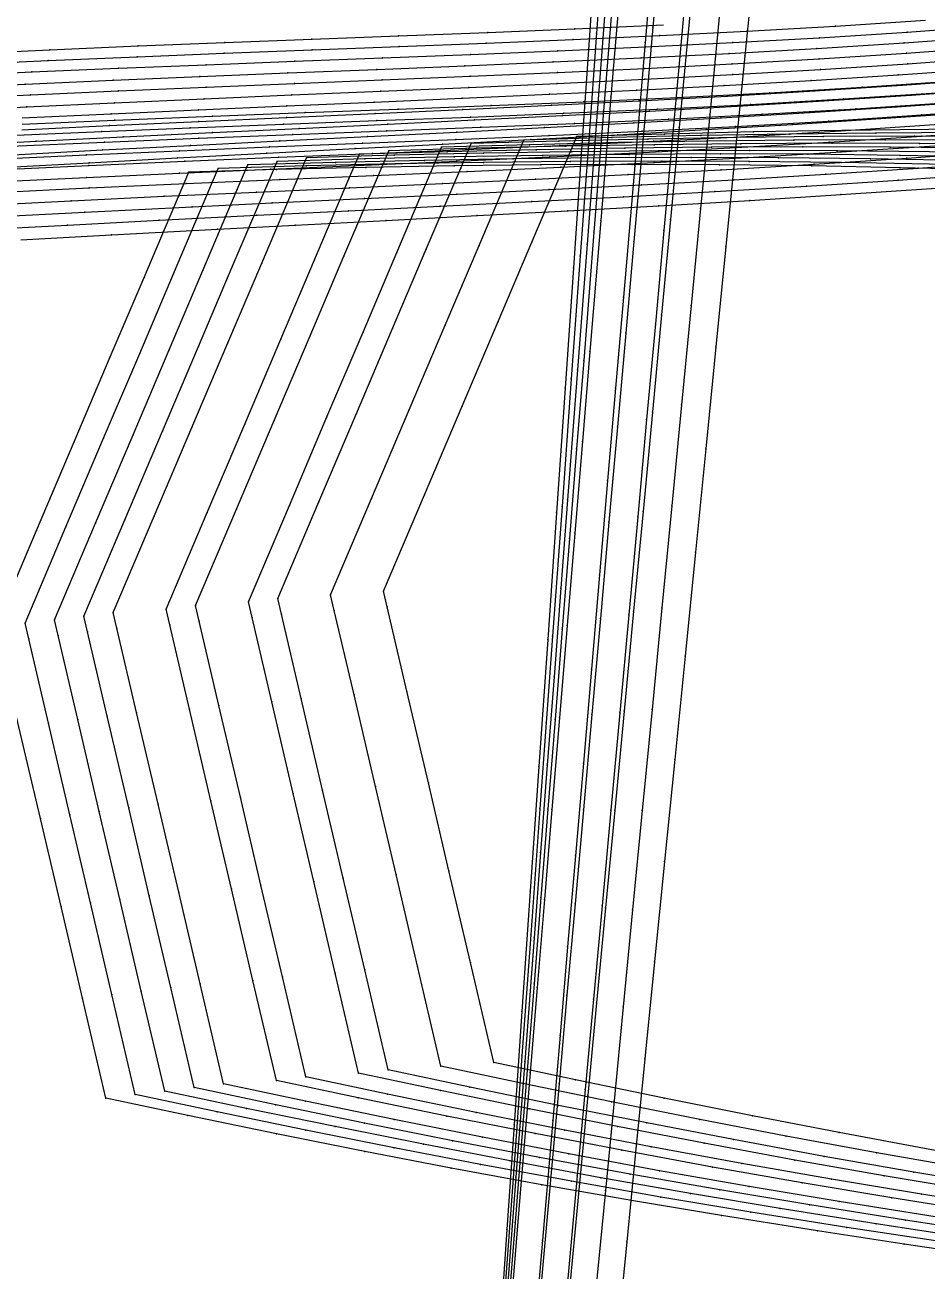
# Model space of a CAD drawing. Extents: x -2408 to 1029, y -526 to 2095.
# Drawn here: x -938.1 to -781.7, y -348 to -131.8 of the extents above; entities that cross this region are included whole.
import ezdxf

# ---------------------------------------------------------------- set-up
doc = ezdxf.new("R2010")
doc.units = 0

# ---------------------------------------------------------------- blocks, each defined once
blk = doc.blocks.new(' -30')
at = {"layer": '1'}
blk.add_lwpolyline([(-935.206577, 16.343182), (-920.105982, 17.176384), (-904.766612, 18.003775), (-889.287064, 18.818535), (-873.946031, 19.61452), (-858.840044, 20.398946), (-843.499775, 21.209493), (-828.4495, 22.031731), (-813.112931, 22.910487), (-798.123536, 23.822103), (-782.794354, 24.821861), (-767.357727, 25.911562), (-752.041175, 27.088975), (-736.617966, 28.385365), (-721.320863, 29.794235), (-706.371494, 31.303377), (-696.187057, 32.435005), (-691.10357, 32.999838), (-676.024616, 34.856611), (-661.314608, 36.891858), (-647.73373, 39.013629), (-634.618693, 41.313902)], dxfattribs=at)
at = {"layer": '14'}
blk.add_lwpolyline([(-931.946003, 3.804981), (-916.242685, 4.667644), (-897.852015, 5.652574), (-884.398697, 6.356113), (-868.621156, 7.173227), (-852.843795, 7.995684), (-837.0681, 8.838081), (-821.295402, 9.715025), (-805.527188, 10.641114), (-789.764789, 11.630952), (-774.009689, 12.699139), (-758.263261, 13.860278), (-742.526873, 15.128973), (-726.802011, 16.519822), (-711.090008, 18.047432), (-696.187057, 19.649467), (-693.760895, 19.910271), (-675.471564, 22.118793), (-660.609476, 24.159982), (-645.002984, 26.59209)], dxfattribs=at)
at = {"layer": '2'}
for p in [(-322.167053, -60.610313), (-322.167053, -60.610313), (-336.560745, -221.276855), (-336.560745, -221.276855)]:
    blk.add_point(p, dxfattribs=at)
at = {"layer": '3'}
for p in [(-798.123536, 23.822103), (-782.794354, 24.821861), (-828.4495, 22.031731), (-813.112931, 22.910487), (-873.946031, 19.61452), (-858.840044, 20.398946), (-843.499775, 21.209493), (-904.766612, 18.003775), (-889.287064, 18.818535), (-920.105982, 17.176384), (-789.764789, 11.630952), (-837.0681, 8.838081), (-821.295402, 9.715025), (-805.527188, 10.641114), (-868.621156, 7.173227), (-852.843795, 7.995684), (-916.242685, 4.667644), (-897.852015, 5.652574), (-884.398697, 6.356113), (-252.875217, -39.403948), (-254.129457, -57.541968), (-306.950585, -60.172513), (-291.493917, -59.822173), (-276.163978, -59.559518), (-261.127123, -59.389382), (-245.281739, -59.316843), (-230.135344, -59.369512), (-214.146374, -59.56067), (-198.832045, -59.85351), (-323.969141, -64.852121), (-255.491074, -77.232818), (-329.941059, -78.908997), (-335.8002, -92.700416), (-256.933227, -98.088314), (-342.052132, -107.416397), (-258.429068, -119.720211), (-348.576922, -122.774639), (-259.951754, -141.740336), (-261.474439, -163.760443), (-347.906597, -172.765615), (-262.970281, -185.392358), (-344.339424, -188.01771), (-340.616566, -203.935458), (-264.412433, -206.247836), (-322.368478, -224.291877), (-265.77405, -225.938686), (-306.992465, -227.457526), (-291.672102, -230.516738), (-276.671849, -233.412617), (-260.948985, -236.325204), (-245.413768, -239.056234), (-229.812285, -241.661319), (-267.028291, -244.076713), (-213.177537, -244.311816), (-198.130621, -246.609965)]:
    blk.add_point(p, dxfattribs=at)
at = {"layer": '8'}
for points in [[(-249.091949, 15.307263), (-250.517034, -5.301401), (-251.7552, -23.206977), (-252.875217, -39.403948), (-254.129457, -57.541968), (-255.491074, -77.232818), (-256.933227, -98.088314), (-258.429068, -119.720211), (-259.951754, -141.740336), (-261.474439, -163.760443), (-262.970281, -185.392358), (-264.412433, -206.247836), (-265.77405, -225.938686), (-267.028291, -244.076713), (-268.148308, -260.273691), (-269.386474, -278.179268), (-270.434573, -293.336208), (-270.811558, -298.787918)], [(-149.575367, -61.404266), (-166.867261, -60.754563), (-183.049128, -60.252149), (-198.832045, -59.85351), (-214.146374, -59.56067), (-230.135344, -59.369512), (-245.281739, -59.316843), (-261.127123, -59.389382), (-276.163978, -59.559518), (-291.493917, -59.822173), (-306.950585, -60.172513), (-322.167053, -60.610313)], [(-355.685272, -139.506483), (-348.576922, -122.774639), (-342.052132, -107.416397), (-335.8002, -92.700416), (-329.941059, -78.908997), (-323.969141, -64.852121), (-322.167053, -60.610313)], [(-336.560745, -221.276855), (-340.616566, -203.935458), (-344.339424, -188.01771), (-347.906597, -172.765615), (-351.629455, -156.847865), (-355.048966, -142.227126), (-355.685272, -139.506483)], [(-166.634769, -251.123543), (-182.830753, -248.856042), (-198.130621, -246.609965), (-213.177537, -244.311816), (-229.812285, -241.661319), (-245.413768, -239.056234), (-260.948985, -236.325204), (-276.671849, -233.412617), (-291.672102, -230.516738), (-306.992465, -227.457526), (-322.368478, -224.291877), (-336.560745, -221.276855)]]:
    blk.add_lwpolyline(points, dxfattribs=at)
blk = doc.blocks.new(' -31')
at = {"layer": '1'}
blk.add_lwpolyline([(-933.280246, 18.568444), (-917.805096, 19.390269), (-902.511805, 20.180359), (-887.034435, 20.959494), (-871.800651, 21.716283), (-856.32288, 22.487864), (-841.149318, 23.262263), (-825.674273, 24.08631), (-810.567308, 24.938351), (-795.098583, 25.874089), (-780.061113, 26.859538), (-764.603561, 27.965631), (-749.634539, 29.141898), (-734.195194, 30.478894), (-718.84188, 31.946828), (-703.430426, 33.574759), (-696.187057, 34.422185), (-688.241489, 35.351758), (-672.874118, 37.354307), (-658.468537, 39.464737), (-645.214121, 41.644479)], dxfattribs=at)
at = {"layer": '14'}
blk.add_lwpolyline([(-939.622287, 5.506135), (-923.835967, 6.354823), (-907.975192, 7.18477), (-891.024309, 8.045205), (-875.132846, 8.835067), (-859.241113, 9.625043), (-843.350631, 10.43139), (-827.463031, 11.270359), (-811.579911, 12.158205), (-795.702866, 13.111181), (-779.83353, 14.145537), (-763.973421, 15.277532), (-748.124175, 16.523418), (-732.287387, 17.899448), (-716.464651, 19.421876), (-700.657603, 21.106951), (-696.187057, 21.638057), (-683.339155, 23.164388), (-666.059555, 25.49067), (-650.337391, 27.900912), (-634.66883, 30.630669)], dxfattribs=at)
at = {"layer": '2'}
for p in [(-317.087078, -60.610313), (-317.087078, -60.610313), (-350.605278, -139.506483), (-350.605278, -139.506483), (-331.480751, -221.276855), (-331.480751, -221.276855)]:
    blk.add_point(p, dxfattribs=at)
at = {"layer": '3'}
for p in [(-780.061113, 26.859538), (-825.674273, 24.08631), (-810.567308, 24.938351), (-795.098583, 25.874089), (-871.800651, 21.716283), (-856.32288, 22.487864), (-841.149318, 23.262263), (-902.511805, 20.180359), (-887.034435, 20.959494), (-917.805096, 19.390269), (-795.702866, 13.111181), (-779.83353, 14.145537), (-827.463031, 11.270359), (-811.579911, 12.158205), (-875.132846, 8.835067), (-859.241113, 9.625043), (-843.350631, 10.43139), (-907.975192, 7.18477), (-891.024309, 8.045205), (-923.835967, 6.354823), (-251.511798, -37.119862), (-252.861378, -55.662707), (-301.870586, -60.172513), (-286.413913, -59.822172), (-271.08397, -59.559518), (-256.047113, -59.389381), (-240.201728, -59.316843), (-225.055333, -59.369512), (-209.066363, -59.56067), (-318.889163, -64.852117), (-254.326498, -75.793048), (-324.861077, -78.908991), (-330.720215, -92.70041), (-255.878275, -97.114022), (-336.972144, -107.416392), (-257.487822, -119.228744), (-343.496931, -122.774636), (-349.968972, -142.227126), (-259.126252, -141.740322), (-346.54946, -156.847865), (-260.220324, -156.772558), (-342.826603, -172.765615), (-261.305836, -171.687183), (-339.259429, -188.01771), (-262.899335, -193.581419), (-335.536572, -203.935458), (-264.425436, -214.549616), (-317.288484, -224.291877), (-301.912471, -227.457526), (-286.592108, -230.516738), (-271.591854, -233.412617), (-265.855252, -234.194881), (-255.868991, -236.325204), (-240.333774, -239.056234), (-224.732291, -241.661319), (-208.097543, -244.311816)]:
    blk.add_point(p, dxfattribs=at)
at = {"layer": '8'}
for points in [[(-247.440948, 18.812463), (-248.974359, -2.25617), (-250.306644, -20.561388), (-251.511798, -37.119862), (-252.861378, -55.662707), (-254.326498, -75.793048), (-255.878275, -97.114022), (-257.487822, -119.228744), (-259.126252, -141.740322), (-260.220324, -156.772558), (-261.305836, -171.687183), (-262.899335, -193.581419), (-264.425436, -214.549616), (-265.855252, -234.194881), (-267.159901, -252.120389), (-268.310493, -267.929205), (-269.555052, -285.029088), (-270.549095, -298.686962), (-270.811558, -302.293129)], [(-144.495363, -61.404266), (-161.787255, -60.754563), (-177.96912, -60.25215), (-193.752036, -59.85351), (-209.066363, -59.56067), (-225.055333, -59.369512), (-240.201728, -59.316843), (-256.047113, -59.389381), (-271.08397, -59.559518), (-286.413913, -59.822172), (-301.870586, -60.172513), (-317.087078, -60.610313)], [(-350.605278, -139.506483), (-343.496931, -122.774636), (-336.972144, -107.416392), (-330.720215, -92.70041), (-324.861077, -78.908991), (-318.889163, -64.852117), (-317.087078, -60.610313)], [(-331.480751, -221.276855), (-335.536572, -203.935458), (-339.259429, -188.01771), (-342.826603, -172.765615), (-346.54946, -156.847865), (-349.968972, -142.227126), (-350.605278, -139.506483)], [(-161.554775, -251.123543), (-177.750759, -248.856042), (-193.050627, -246.609965), (-208.097543, -244.311816), (-224.732291, -241.661319), (-240.333774, -239.056234), (-255.868991, -236.325204), (-271.591854, -233.412617), (-286.592108, -230.516738), (-301.912471, -227.457526), (-317.288484, -224.291877), (-331.480751, -221.276855)]]:
    blk.add_lwpolyline(points, dxfattribs=at)
blk = doc.blocks.new(' -32')
at = {"layer": '1'}
blk.add_lwpolyline([(-944.399344, 20.092843), (-929.266918, 20.886145), (-914.205567, 21.652657), (-898.727986, 22.414029), (-883.664382, 23.134938), (-868.319484, 23.862668), (-853.255966, 24.585178), (-837.98626, 25.341618), (-822.925843, 26.126801), (-807.730136, 26.973803), (-792.676608, 27.882423), (-777.557094, 28.880208), (-762.5158, 29.973046), (-747.42515, 31.185646), (-732.403637, 32.523892), (-717.278175, 34.019483), (-702.287098, 35.664747), (-696.187057, 36.407948), (-687.061092, 37.519807), (-672.116943, 39.54803), (-657.91088, 41.705219)], dxfattribs=at)
at = {"layer": '14'}
blk.add_lwpolyline([(-936.796781, 7.776695), (-920.867203, 8.599889), (-902.211607, 9.530105), (-888.328943, 10.199019), (-872.323106, 10.958336), (-856.317384, 11.72208), (-840.313552, 12.508138), (-824.313384, 13.334394), (-808.318694, 14.218732), (-792.331181, 15.179041), (-776.352658, 16.233206), (-760.384899, 17.399111), (-744.429681, 18.694642), (-728.488815, 20.137682), (-712.564002, 21.746121), (-696.612399, 23.543152), (-696.187057, 23.596621), (-680.726148, 25.539978), (-663.656502, 27.958207), (-647.842614, 30.499035), (-634.70809, 32.865834), (-619.013128, 36.043738), (-607.476452, 38.647271), (-594.517205, 41.843171)], dxfattribs=at)
at = {"layer": '2'}
for p in [(-312.007065, -60.610313), (-312.007065, -60.610313), (-345.525284, -139.506483), (-345.525284, -139.506483), (-326.400757, -221.276855), (-326.400757, -221.276855)]:
    blk.add_point(p, dxfattribs=at)
at = {"layer": '3'}
for p in [(-777.557094, 28.880208), (-822.925843, 26.126801), (-807.730136, 26.973803), (-792.676608, 27.882423), (-868.319484, 23.862668), (-853.255966, 24.585178), (-837.98626, 25.341618), (-914.205567, 21.652657), (-898.727986, 22.414029), (-883.664382, 23.134938), (-929.266918, 20.886145), (-792.331181, 15.179041), (-776.352658, 16.233206), (-824.313384, 13.334394), (-808.318694, 14.218732), (-872.323106, 10.958336), (-856.317384, 11.72208), (-840.313552, 12.508138), (-902.211607, 9.530105), (-888.328943, 10.199019), (-920.867203, 8.599889), (-251.5933, -53.783461), (-296.790581, -60.172515), (-281.333909, -59.822176), (-266.003967, -59.559524), (-250.967111, -59.389388), (-235.121727, -59.31685), (-219.975332, -59.369519), (-203.986362, -59.560676), (-313.809153, -64.852121), (-253.161923, -74.35329), (-319.781071, -78.908997), (-325.640212, -92.700416), (-254.823324, -96.139745), (-331.892144, -107.416397), (-256.546576, -118.737277), (-338.416933, -122.774639), (-257.7145, -134.052625), (-344.888978, -142.227126), (-258.887006, -149.428053), (-341.469466, -156.847865), (-260.054931, -164.7434), (-337.746609, -172.765615), (-261.20911, -179.878509), (-334.179435, -188.01771), (-262.340382, -194.713218), (-330.456578, -203.935458), (-263.974293, -216.139193), (-312.208475, -224.291882), (-296.832457, -227.457534), (-281.512092, -230.516747), (-266.511837, -233.412627), (-265.505117, -236.213355), (-250.788973, -236.325215), (-235.253757, -239.056245), (-219.652273, -241.661329), (-203.017526, -244.311824)]:
    blk.add_point(p, dxfattribs=at)
at = {"layer": '8'}
for points in [[(-245.789948, 22.317662), (-247.431685, 0.789055), (-248.858088, -17.915799), (-250.148379, -34.835779), (-251.5933, -53.783461), (-253.161923, -74.35329), (-254.823324, -96.139745), (-256.546576, -118.737277), (-257.7145, -134.052625), (-258.887006, -149.428053), (-260.054931, -164.7434), (-261.20911, -179.878509), (-262.340382, -194.713218), (-263.974293, -216.139193), (-265.505117, -236.213355), (-266.901932, -254.530213), (-268.133807, -270.684167), (-269.466287, -288.157381), (-270.530553, -302.113426), (-270.811558, -305.798321)], [(-139.415359, -61.404266), (-156.707252, -60.754566), (-172.889117, -60.252154), (-188.672034, -59.853516), (-203.986362, -59.560676), (-219.975332, -59.369519), (-235.121727, -59.31685), (-250.967111, -59.389388), (-266.003967, -59.559524), (-281.333909, -59.822176), (-296.790581, -60.172515), (-312.007065, -60.610313)], [(-345.525284, -139.506483), (-338.416933, -122.774639), (-331.892144, -107.416397), (-325.640212, -92.700416), (-319.781071, -78.908997), (-313.809153, -64.852121), (-312.007065, -60.610313)], [(-326.400757, -221.276855), (-330.456578, -203.935458), (-334.179435, -188.01771), (-337.746609, -172.765615), (-341.469466, -156.847865), (-344.888978, -142.227126), (-345.525284, -139.506483)], [(-156.474762, -251.123543), (-172.670744, -248.856046), (-187.970611, -246.609971), (-203.017526, -244.311824), (-219.652273, -241.661329), (-235.253757, -239.056245), (-250.788973, -236.325215), (-266.511837, -233.412627), (-281.512092, -230.516747), (-296.832457, -227.457534), (-312.208475, -224.291882), (-326.400757, -221.276855)]]:
    blk.add_lwpolyline(points, dxfattribs=at)
blk = doc.blocks.new(' -33')
at = {"layer": '1'}
blk.add_lwpolyline([(-931.779804, 22.856026), (-916.57929, 23.602129), (-901.09277, 24.334801), (-885.889938, 25.03201), (-870.467076, 25.730405), (-855.264132, 26.425488), (-839.915285, 27.152162), (-824.715526, 27.914039), (-809.448063, 28.737968), (-794.255524, 29.632615), (-779.081015, 30.617696), (-763.901431, 31.711709), (-748.728626, 32.930879), (-733.570572, 34.291602), (-718.476761, 35.805907), (-703.352213, 37.500076), (-696.187057, 38.394732), (-688.058011, 39.409742), (-672.984152, 41.507452)], dxfattribs=at)
at = {"layer": '14'}
blk.add_lwpolyline([(-939.223461, 9.763571), (-923.180193, 10.566594), (-907.077622, 11.342517), (-891.073816, 12.083681), (-874.953148, 12.813767), (-858.832385, 13.546876), (-842.71355, 14.302547), (-826.598671, 15.100318), (-810.489657, 15.959734), (-794.388572, 16.90033), (-778.297327, 17.941651), (-762.217985, 19.103232), (-746.152459, 20.404619), (-730.10281, 21.865347), (-714.07095, 23.504961), (-696.187057, 25.577886), (-695.392315, 25.670001), (-680.74212, 27.580925), (-663.876106, 30.042186), (-647.962978, 32.663981), (-634.747091, 35.100126), (-618.95668, 38.364669), (-608.14232, 40.845801), (-595.103506, 44.10397)], dxfattribs=at)
at = {"layer": '2'}
for p in [(-306.927071, -60.610313), (-306.927071, -60.610313), (-340.445251, -139.506483), (-340.445251, -139.506483), (-321.320724, -221.276855), (-321.320724, -221.276855)]:
    blk.add_point(p, dxfattribs=at)
at = {"layer": '3'}
for p in [(-779.081015, 30.617696), (-809.448063, 28.737968), (-794.255524, 29.632615), (-855.264132, 26.425488), (-839.915285, 27.152162), (-824.715526, 27.914039), (-901.09277, 24.334801), (-885.889938, 25.03201), (-870.467076, 25.730405), (-916.57929, 23.602129), (-778.297327, 17.941651), (-810.489657, 15.959734), (-794.388572, 16.90033), (-858.832385, 13.546876), (-842.71355, 14.302547), (-826.598671, 15.100318), (-907.077622, 11.342517), (-891.073816, 12.083681), (-874.953148, 12.813767), (-923.180193, 10.566594), (-250.325221, -51.904208), (-291.710587, -60.172513), (-276.253915, -59.822172), (-260.923973, -59.559518), (-245.887117, -59.389381), (-230.041733, -59.316843), (-214.895337, -59.369512), (-198.906368, -59.56067), (-308.729153, -64.852113), (-251.997346, -72.913517), (-314.701063, -78.908985), (-320.560197, -92.700404), (-253.768371, -95.165453), (-326.812123, -107.416388), (-254.987718, -110.485866), (-333.336907, -122.774634), (-256.226601, -126.051733), (-339.808945, -142.227126), (-257.475252, -141.740326), (-336.389434, -156.847865), (-258.723902, -157.42892), (-332.666576, -172.765615), (-259.962785, -172.994787), (-329.099403, -188.01771), (-261.182132, -188.3152), (-325.376546, -203.935458), (-262.372177, -203.26745), (-307.128473, -224.291874), (-264.080931, -224.736985), (-291.752464, -227.457523), (-276.432103, -230.516735), (-261.431851, -233.412614), (-245.708988, -236.325202), (-230.173771, -239.056233), (-214.572287, -241.661318), (-265.668809, -244.687776), (-197.937539, -244.311815)]:
    blk.add_point(p, dxfattribs=at)
at = {"layer": '8'}
for points in [[(-244.138947, 25.822864), (-245.889011, 3.834284), (-247.409532, -15.270209), (-248.784961, -32.551696), (-250.325221, -51.904208), (-251.997346, -72.913517), (-253.768371, -95.165453), (-254.987718, -110.485866), (-256.226601, -126.051733), (-257.475252, -141.740326), (-258.723902, -157.42892), (-259.962785, -172.994787), (-261.182132, -188.3152), (-262.372177, -203.26745), (-264.080931, -224.736985), (-265.668809, -244.687776), (-267.102846, -262.705647), (-268.350071, -278.376337), (-269.665469, -294.903566), (-270.811558, -309.303532)], [(-134.335365, -61.404266), (-151.627258, -60.754563), (-167.809123, -60.252149), (-183.59204, -59.85351), (-198.906368, -59.56067), (-214.895337, -59.369512), (-230.041733, -59.316843), (-245.887117, -59.389381), (-260.923973, -59.559518), (-276.253915, -59.822172), (-291.710587, -60.172513), (-306.927071, -60.610313)], [(-340.445251, -139.506483), (-333.336907, -122.774634), (-326.812123, -107.416388), (-320.560197, -92.700404), (-314.701063, -78.908985), (-308.729153, -64.852113), (-306.927071, -60.610313)], [(-321.320724, -221.276855), (-325.376546, -203.935458), (-329.099403, -188.01771), (-332.666576, -172.765615), (-336.389434, -156.847865), (-339.808945, -142.227126), (-340.445251, -139.506483)], [(-151.394768, -251.123543), (-167.590753, -248.856042), (-182.890622, -246.609964), (-197.937539, -244.311815), (-214.572287, -241.661318), (-230.173771, -239.056233), (-245.708988, -236.325202), (-261.431851, -233.412614), (-276.432103, -230.516735), (-291.752464, -227.457523), (-307.128473, -224.291874), (-321.320724, -221.276855)]]:
    blk.add_lwpolyline(points, dxfattribs=at)
blk = doc.blocks.new(' -34')
at = {"layer": '1'}
blk.add_lwpolyline([(-931.721191, 24.951114), (-916.239627, 25.679105), (-901.092699, 26.362402), (-885.785749, 27.030579), (-870.637486, 27.683523), (-855.402736, 28.3493), (-840.256066, 29.038188), (-825.104764, 29.772288), (-809.963278, 30.568387), (-794.902986, 31.439294), (-779.771741, 32.411262), (-764.804323, 33.485809), (-749.690761, 34.703088), (-734.588409, 36.070656), (-719.503758, 37.606008), (-704.101333, 39.367399), (-696.187057, 40.38013), (-689.061283, 41.291958)], dxfattribs=at)
at = {"layer": '14'}
blk.add_lwpolyline([(-936.274156, 12.014474), (-920.091959, 12.787686), (-903.24683, 13.556277), (-887.01248, 14.266178), (-870.776659, 14.965254), (-854.541482, 15.674685), (-838.309179, 16.415645), (-822.081941, 17.20931), (-805.861958, 18.076856), (-789.651423, 19.039459), (-773.452526, 20.118295), (-757.267459, 21.33454), (-741.098412, 22.70937), (-724.947577, 24.263962), (-708.817183, 26.019486), (-696.187057, 27.577312), (-691.4811, 28.157747), (-674.795507, 30.484158), (-658.751686, 32.99127), (-642.75822, 35.800843), (-629.481244, 38.407265), (-616.708335, 41.181575)], dxfattribs=at)
at = {"layer": '2'}
for p in [(-301.847076, -60.610313), (-301.847076, -60.610313), (-335.365257, -139.506483), (-335.365257, -139.506483), (-316.240749, -221.276855), (-316.240749, -221.276855)]:
    blk.add_point(p, dxfattribs=at)
at = {"layer": '3'}
for p in [(-809.963278, 30.568387), (-794.902986, 31.439294), (-779.771741, 32.411262), (-855.402736, 28.3493), (-840.256066, 29.038188), (-825.104764, 29.772288), (-901.092699, 26.362402), (-885.785749, 27.030579), (-870.637486, 27.683523), (-916.239627, 25.679105), (-805.861958, 18.076856), (-789.651423, 19.039459), (-854.541482, 15.674685), (-838.309179, 16.415645), (-822.081941, 17.20931), (-903.24683, 13.556277), (-887.01248, 14.266178), (-870.776659, 14.965254), (-920.091959, 12.787686), (-249.057143, -50.024955), (-286.630585, -60.172513), (-271.173911, -59.822172), (-255.843968, -59.559518), (-240.807111, -59.389381), (-224.961727, -59.316843), (-209.815331, -59.369512), (-303.649159, -64.852113), (-250.83277, -71.473753), (-309.621068, -78.908985), (-315.480203, -92.700404), (-252.71342, -94.191172), (-321.732129, -107.416388), (-254.008244, -109.832075), (-328.256913, -122.774634), (-255.323811, -125.723547), (-334.728952, -142.227123), (-256.649752, -141.740332), (-331.309445, -156.847861), (-257.975693, -157.757118), (-327.586591, -172.765611), (-259.29126, -173.64859), (-324.019421, -188.017707), (-260.586084, -189.289493), (-320.296567, -203.935457), (-261.84979, -204.554513), (-263.072007, -219.318355), (-302.048475, -224.291878), (-286.672459, -227.457528), (-271.352096, -230.51674), (-256.351841, -233.412619), (-240.628978, -236.325205), (-225.093761, -239.056236), (-264.80485, -240.25033), (-209.492278, -241.66132)]:
    blk.add_point(p, dxfattribs=at)
at = {"layer": '8'}
for points in [[(-242.487946, 29.328063), (-244.346337, 6.879511), (-245.960977, -12.624626), (-247.421543, -30.267621), (-249.057143, -50.024955), (-250.83277, -71.473753), (-252.71342, -94.191172), (-254.008244, -109.832075), (-255.323811, -125.723547), (-256.649752, -141.740332), (-257.975693, -157.757118), (-259.29126, -173.64859), (-260.586084, -189.289493), (-261.84979, -204.554513), (-263.072007, -219.318355), (-264.80485, -240.25033), (-266.385993, -259.349846), (-267.780435, -276.194096), (-268.953167, -290.36018), (-270.11142, -304.351371), (-270.811558, -312.808723)], [(-129.255362, -61.404266), (-146.547253, -60.754563), (-162.729118, -60.25215), (-178.512034, -59.85351), (-193.826362, -59.56067), (-209.815331, -59.369512), (-224.961727, -59.316843), (-240.807111, -59.389381), (-255.843968, -59.559518), (-271.173911, -59.822172), (-286.630585, -60.172513), (-301.847076, -60.610313)], [(-335.365257, -139.506483), (-328.256913, -122.774634), (-321.732129, -107.416388), (-315.480203, -92.700404), (-309.621068, -78.908985), (-303.649159, -64.852113), (-301.847076, -60.610313)], [(-316.240749, -221.276855), (-320.296567, -203.935457), (-324.019421, -188.017707), (-327.586591, -172.765611), (-331.309445, -156.847861), (-334.728952, -142.227123), (-335.365257, -139.506483)], [(-146.314764, -251.123543), (-162.510747, -248.856043), (-177.810615, -246.609965), (-192.85753, -244.311817), (-209.492278, -241.66132), (-225.093761, -239.056236), (-240.628978, -236.325205), (-256.351841, -233.412619), (-271.352096, -230.51674), (-286.672459, -227.457528), (-302.048475, -224.291878), (-316.240749, -221.276855)]]:
    blk.add_lwpolyline(points, dxfattribs=at)
blk = doc.blocks.new(' -35')
at = {"layer": '1'}
blk.add_lwpolyline([(-946.065137, 26.095991), (-930.879642, 26.845534), (-915.653807, 27.564757), (-900.149849, 28.264762), (-884.921417, 28.926582), (-869.491646, 29.586773), (-854.263099, 30.245948), (-838.920024, 30.938467), (-823.694953, 31.673938), (-808.446946, 32.477426), (-793.229916, 33.364866), (-778.088367, 34.352138), (-762.886271, 35.467571), (-747.500666, 36.743473), (-732.32422, 38.167402), (-717.357443, 39.753187), (-702.221529, 41.558933)], dxfattribs=at)
at = {"layer": '14'}
blk.add_lwpolyline([(-936.600783, 13.850699), (-920.522136, 14.625094), (-904.391192, 15.365869), (-888.600371, 16.057306), (-872.455227, 16.747644), (-856.310227, 17.443511), (-840.167818, 18.167295), (-824.030335, 18.94139), (-807.900113, 19.78819), (-791.779599, 20.730083), (-775.671091, 21.789465), (-759.577038, 22.988724), (-743.499734, 24.350258), (-727.44163, 25.896451), (-711.405021, 27.649703), (-696.187057, 29.544051), (-694.02828, 29.812778), (-675.383928, 32.46391), (-661.088222, 34.736757), (-645.188805, 37.54849), (-631.98864, 40.146953), (-618.253106, 43.141924)], dxfattribs=at)
at = {"layer": '2'}
for p in [(-296.767063, -60.610313), (-296.767063, -60.610313), (-330.285263, -139.506483), (-330.285263, -139.506483), (-311.160736, -221.276855), (-311.160736, -221.276855)]:
    blk.add_point(p, dxfattribs=at)
at = {"layer": '3'}
for p in [(-808.446946, 32.477426), (-793.229916, 33.364866), (-778.088367, 34.352138), (-838.920024, 30.938467), (-823.694953, 31.673938), (-900.149849, 28.264762), (-884.921417, 28.926582), (-869.491646, 29.586773), (-854.263099, 30.245948), (-930.879642, 26.845534), (-915.653807, 27.564757), (-775.671091, 21.789465), (-807.900113, 19.78819), (-791.779599, 20.730083), (-856.310227, 17.443511), (-840.167818, 18.167295), (-824.030335, 18.94139), (-904.391192, 15.365869), (-888.600371, 16.057306), (-872.455227, 16.747644), (-920.522136, 14.625094), (-247.193789, -41.211876), (-281.55059, -60.172513), (-266.093923, -59.822173), (-250.763984, -59.559518), (-235.72713, -59.389382), (-219.881747, -59.316843), (-204.735351, -59.369512), (-249.027639, -62.572738), (-298.569148, -64.852117), (-304.541062, -78.908991), (-250.984981, -85.37205), (-310.4002, -92.70041), (-252.340186, -101.157612), (-316.652129, -107.416392), (-253.722836, -117.262846), (-323.176916, -122.774636), (-255.121949, -133.559853), (-329.648957, -142.227126), (-256.526553, -149.92081), (-326.229445, -156.847865), (-257.925666, -166.217818), (-322.506588, -172.765615), (-259.308315, -182.323052), (-318.939414, -188.01771), (-260.663519, -198.108596), (-315.216557, -203.935458), (-261.980308, -213.446678), (-296.96848, -224.291875), (-281.592471, -227.457524), (-263.247697, -228.209348), (-266.272111, -230.516736), (-251.271859, -233.412615), (-235.548997, -236.325202), (-220.01378, -239.056233), (-204.412296, -241.661318), (-265.032149, -248.994827)]:
    blk.add_point(p, dxfattribs=at)
at = {"layer": '8'}
for points in [[(-240.836945, 32.833264), (-242.44851, 14.061596), (-244.044753, -4.531601), (-245.520477, -21.720981), (-247.193789, -41.211876), (-249.027639, -62.572738), (-250.984981, -85.37205), (-252.340186, -101.157612), (-253.722836, -117.262846), (-255.121949, -133.559853), (-256.526553, -149.92081), (-257.925666, -166.217818), (-259.308315, -182.323052), (-260.663519, -198.108596), (-261.980308, -213.446678), (-263.247697, -228.209348), (-265.032149, -248.994827), (-266.643717, -267.766516), (-268.045345, -284.092825), (-269.523585, -301.311504), (-270.725571, -315.31235), (-270.811558, -316.313934)], [(-124.175367, -61.404266), (-141.467264, -60.754563), (-157.649132, -60.252149), (-173.432051, -59.85351), (-188.746381, -59.56067), (-204.735351, -59.369512), (-219.881747, -59.316843), (-235.72713, -59.389382), (-250.763984, -59.559518), (-266.093923, -59.822173), (-281.55059, -60.172513), (-296.767063, -60.610313)], [(-330.285263, -139.506483), (-323.176916, -122.774636), (-316.652129, -107.416392), (-310.4002, -92.70041), (-304.541062, -78.908991), (-298.569148, -64.852117), (-296.767063, -60.610313)], [(-311.160736, -221.276855), (-315.216557, -203.935458), (-318.939414, -188.01771), (-322.506588, -172.765615), (-326.229445, -156.847865), (-329.648957, -142.227126), (-330.285263, -139.506483)], [(-141.23477, -251.123543), (-157.430757, -248.856042), (-172.730628, -246.609964), (-187.777546, -244.311815), (-204.412296, -241.661318), (-220.01378, -239.056233), (-235.548997, -236.325202), (-251.271859, -233.412615), (-266.272111, -230.516736), (-281.592471, -227.457524), (-296.96848, -224.291875), (-311.160736, -221.276855)]]:
    blk.add_lwpolyline(points, dxfattribs=at)
blk = doc.blocks.new(' -36')
at = {"layer": '1'}
blk.add_lwpolyline([(-945.386085, 28.243615), (-930.223439, 28.963117), (-914.952428, 29.650953), (-899.78665, 30.300871), (-884.445538, 30.932854), (-869.278321, 31.54862), (-854.024831, 32.178944), (-838.859382, 32.836911), (-823.702092, 33.546003), (-808.542478, 34.326618), (-793.490451, 35.191923), (-778.34243, 36.173265), (-762.893095, 37.309129), (-747.76605, 38.574965), (-732.664665, 40.012175), (-717.57252, 41.64312)], dxfattribs=at)
at = {"layer": '14'}
blk.add_lwpolyline([(-936.316231, 15.962758), (-920.111287, 16.710408), (-903.482609, 17.436119), (-887.223827, 18.109548), (-870.963124, 18.769112), (-854.703125, 19.438837), (-838.446343, 20.142751), (-822.195444, 20.904879), (-805.952939, 21.74925), (-789.721457, 22.699888), (-773.503624, 23.780818), (-757.301952, 25.016072), (-741.119106, 26.429668), (-724.957599, 28.045642), (-708.820059, 29.888015), (-696.187057, 31.537294), (-691.445156, 32.156361), (-674.659417, 34.643384), (-658.618954, 37.291733), (-642.631277, 40.239295), (-629.361259, 42.959054)], dxfattribs=at)
at = {"layer": '2'}
for p in [(-291.687069, -60.610313), (-291.687069, -60.610313), (-325.205269, -139.506483), (-325.205269, -139.506483), (-306.080742, -221.276855), (-306.080742, -221.276855)]:
    blk.add_point(p, dxfattribs=at)
at = {"layer": '3'}
for p in [(-793.490451, 35.191923), (-778.34243, 36.173265), (-838.859382, 32.836911), (-823.702092, 33.546003), (-808.542478, 34.326618), (-899.78665, 30.300871), (-884.445538, 30.932854), (-869.278321, 31.54862), (-854.024831, 32.178944), (-930.223439, 28.963117), (-914.952428, 29.650953), (-805.952939, 21.74925), (-789.721457, 22.699888), (-838.446343, 20.142751), (-822.195444, 20.904879), (-903.482609, 17.436119), (-887.223827, 18.109548), (-870.963124, 18.769112), (-854.703125, 19.438837), (-920.111287, 16.710408), (-245.892923, -39.193402), (-276.470585, -60.172513), (-261.013913, -59.822172), (-245.683971, -59.559518), (-230.647115, -59.389381), (-214.801731, -59.316843), (-199.655336, -59.369512), (-247.827782, -60.983167), (-293.489154, -64.852117), (-249.192486, -76.352029), (-299.461068, -78.908991), (-305.320206, -92.70041), (-250.603517, -92.242608), (-311.572135, -107.416392), (-252.049292, -108.524472), (-318.096921, -122.774636), (-253.51823, -125.067175), (-324.568963, -142.227126), (-254.99875, -141.740326), (-321.149451, -156.847865), (-256.479271, -158.413477), (-317.426594, -172.765615), (-257.94821, -174.956199), (-313.85942, -188.01771), (-259.393985, -191.238064), (-310.136563, -203.935458), (-260.805016, -207.128642), (-262.169719, -222.497487), (-291.888475, -224.291877), (-276.512462, -227.457526), (-261.192099, -230.516738), (-246.191845, -233.412617), (-263.476516, -237.214223), (-230.468982, -236.325204), (-214.933765, -239.056234), (-199.332282, -241.661319)]:
    blk.add_point(p, dxfattribs=at)
at = {"layer": '8'}
for points in [[(-239.185944, 36.338463), (-240.886274, 17.189884), (-242.570439, -1.77664), (-244.127446, -19.311158), (-245.892923, -39.193402), (-247.827782, -60.983167), (-249.192486, -76.352029), (-250.603517, -92.242608), (-252.049292, -108.524472), (-253.51823, -125.067175), (-254.99875, -141.740326), (-256.479271, -158.413477), (-257.94821, -174.956199), (-259.393985, -191.238064), (-260.805016, -207.128642), (-262.169719, -222.497487), (-263.476516, -237.214223), (-265.302798, -257.781224), (-266.933636, -276.147211), (-268.329949, -291.872041), (-269.759317, -307.96913), (-270.811558, -319.819126)], [(-119.095364, -61.404266), (-136.387256, -60.754563), (-152.569121, -60.252149), (-168.352038, -59.85351), (-183.666366, -59.56067), (-199.655336, -59.369512), (-214.801731, -59.316843), (-230.647115, -59.389381), (-245.683971, -59.559518), (-261.013913, -59.822172), (-276.470585, -60.172513), (-291.687069, -60.610313)], [(-325.205269, -139.506483), (-318.096921, -122.774636), (-311.572135, -107.416392), (-305.320206, -92.70041), (-299.461068, -78.908991), (-293.489154, -64.852117), (-291.687069, -60.610313)], [(-306.080742, -221.276855), (-310.136563, -203.935458), (-313.85942, -188.01771), (-317.426594, -172.765615), (-321.149451, -156.847865), (-324.568963, -142.227126), (-325.205269, -139.506483)], [(-136.154766, -251.123543), (-152.35075, -248.856042), (-167.650618, -246.609965), (-182.697534, -244.311816), (-199.332282, -241.661319), (-214.933765, -239.056234), (-230.468982, -236.325204), (-246.191845, -233.412617), (-261.192099, -230.516738), (-276.512462, -227.457526), (-291.888475, -224.291877), (-306.080742, -221.276855)]]:
    blk.add_lwpolyline(points, dxfattribs=at)
blk = doc.blocks.new(' -37')
at = {"layer": '1'}
blk.add_lwpolyline([(-946.641757, 30.032803), (-931.141849, 30.777437), (-915.893945, 31.472146), (-900.888486, 32.120227), (-885.637784, 32.748686), (-870.190481, 33.371573), (-854.939422, 33.993086), (-839.591104, 34.648185), (-824.343593, 35.35114), (-809.104225, 36.126875), (-793.865264, 36.996934), (-778.746142, 37.975006), (-763.523574, 39.097431), (-748.137304, 40.395344), (-732.943814, 41.861663)], dxfattribs=at)
at = {"layer": '14'}
blk.add_lwpolyline([(-936.647193, 17.801848), (-920.545628, 18.552025), (-904.390811, 19.262872), (-888.818666, 19.909773), (-872.648382, 20.561553), (-856.478172, 21.218032), (-840.310819, 21.904454), (-824.149105, 22.646062), (-807.995813, 23.468099), (-791.853726, 24.395809), (-775.725625, 25.454434), (-759.614293, 26.669217), (-743.522514, 28.065403), (-727.453068, 29.668233), (-711.408739, 31.502951), (-696.187057, 33.502586), (-693.992253, 33.790907), (-675.348821, 36.601963), (-660.95436, 39.017042), (-645.060496, 41.966041)], dxfattribs=at)
at = {"layer": '2'}
for p in [(-286.607075, -60.610313), (-286.607075, -60.610313), (-320.125275, -139.506483), (-320.125275, -139.506483), (-301.000748, -221.276855), (-301.000748, -221.276855)]:
    blk.add_point(p, dxfattribs=at)
at = {"layer": '3'}
for p in [(-793.865264, 36.996934), (-778.746142, 37.975006), (-839.591104, 34.648185), (-824.343593, 35.35114), (-809.104225, 36.126875), (-885.637784, 32.748686), (-870.190481, 33.371573), (-854.939422, 33.993086), (-931.141849, 30.777437), (-915.893945, 31.472146), (-900.888486, 32.120227), (-791.853726, 24.395809), (-775.725625, 25.454434), (-840.310819, 21.904454), (-824.149105, 22.646062), (-807.995813, 23.468099), (-888.818666, 19.909773), (-872.648382, 20.561553), (-856.478172, 21.218032), (-920.545628, 18.552025), (-904.390811, 19.262872), (-271.390583, -60.172513), (-255.933909, -59.822172), (-246.627924, -59.393589), (-240.603966, -59.559518), (-225.56711, -59.389381), (-209.721725, -59.316843), (-288.40916, -64.852117), (-248.063873, -75.06497), (-294.381074, -78.908991), (-300.240211, -92.70041), (-249.548565, -91.268317), (-306.49214, -107.416392), (-251.069817, -107.870671), (-313.016927, -122.774636), (-252.61544, -124.738998), (-319.488968, -142.227126), (-254.173251, -141.74034), (-316.069457, -156.847865), (-255.731061, -158.741664), (-312.346599, -172.765615), (-257.276686, -175.610009), (-308.779426, -188.01771), (-258.797936, -192.212344), (-305.056569, -203.935458), (-260.282628, -208.415692), (-286.808473, -224.291878), (-261.718578, -224.087089), (-271.432458, -227.457528), (-256.112094, -230.51674), (-241.11184, -233.412619), (-225.388976, -236.325205), (-263.093594, -239.093472), (-209.853759, -239.056236)]:
    blk.add_point(p, dxfattribs=at)
at = {"layer": '8'}
for points in [[(-237.534943, 39.843662), (-239.324038, 20.318172), (-241.096123, 0.978325), (-242.734414, -16.90134), (-244.592057, -37.174927), (-246.627924, -59.393589), (-248.063873, -75.06497), (-249.548565, -91.268317), (-251.069817, -107.870671), (-252.61544, -124.738998), (-254.173251, -141.74034), (-255.731061, -158.741664), (-257.276686, -175.610009), (-258.797936, -192.212344), (-260.282628, -208.415692), (-261.718578, -224.087089), (-263.093594, -239.093472), (-265.015213, -260.06528), (-266.731193, -278.792807), (-268.200398, -294.827138), (-269.704386, -311.241078), (-270.811558, -323.324318)], [(-114.01536, -61.404266), (-131.307251, -60.754563), (-147.489116, -60.25215), (-163.272033, -59.85351), (-178.58636, -59.56067), (-194.57533, -59.369512), (-209.721725, -59.316843), (-225.56711, -59.389381), (-240.603966, -59.559518), (-255.933909, -59.822172), (-271.390583, -60.172513), (-286.607075, -60.610313)], [(-320.125275, -139.506483), (-313.016927, -122.774636), (-306.49214, -107.416392), (-300.240211, -92.70041), (-294.381074, -78.908991), (-288.40916, -64.852117), (-286.607075, -60.610313)], [(-301.000748, -221.276855), (-305.056569, -203.935458), (-308.779426, -188.01771), (-312.346599, -172.765615), (-316.069457, -156.847865), (-319.488968, -142.227126), (-320.125275, -139.506483)], [(-131.074762, -251.123543), (-147.270745, -248.856043), (-162.570613, -246.609965), (-177.617529, -244.311817), (-194.252276, -241.66132), (-209.853759, -239.056236), (-225.388976, -236.325205), (-241.11184, -233.412619), (-256.112094, -230.51674), (-271.432458, -227.457528), (-286.808473, -224.291878), (-301.000748, -221.276855)]]:
    blk.add_lwpolyline(points, dxfattribs=at)
blk = doc.blocks.new(' -38')
at = {"layer": '1'}
blk.add_lwpolyline([(-945.186374, 32.214768), (-930.012502, 32.912398), (-914.945218, 33.563884), (-899.767879, 34.182437), (-884.396283, 34.779537), (-869.217366, 35.358234), (-853.944644, 35.95182), (-838.767514, 36.575588), (-823.604689, 37.255255), (-808.433665, 38.014085), (-793.390631, 38.86617), (-778.232292, 39.847281), (-762.804824, 40.995304), (-747.670139, 42.292076)], dxfattribs=at)
at = {"layer": '14'}
blk.add_lwpolyline([(-933.660167, 20.033792), (-917.420856, 20.749203), (-901.010454, 21.425357), (-884.725897, 22.058017), (-868.439471, 22.678174), (-852.154187, 23.312704), (-835.873055, 23.988483), (-819.599087, 24.732388), (-803.335331, 25.571293), (-787.08472, 26.532076), (-770.850305, 27.641614), (-754.635096, 28.926781), (-738.442102, 30.414454), (-722.274336, 32.131509), (-706.134807, 34.104822), (-696.187057, 35.490098), (-691.408612, 36.155513), (-674.521169, 38.804732), (-658.484773, 41.593708)], dxfattribs=at)
at = {"layer": '2'}
for p in [(-281.527061, -60.610313), (-281.527061, -60.610313), (-315.045261, -139.506483), (-315.045261, -139.506483), (-295.920734, -221.276855), (-295.920734, -221.276855)]:
    blk.add_point(p, dxfattribs=at)
at = {"layer": '3'}
for p in [(-778.232292, 39.847281), (-823.604689, 37.255255), (-808.433665, 38.014085), (-793.390631, 38.86617), (-884.396283, 34.779537), (-869.217366, 35.358234), (-853.944644, 35.95182), (-838.767514, 36.575588), (-930.012502, 32.912398), (-914.945218, 33.563884), (-899.767879, 34.182437), (-787.08472, 26.532076), (-835.873055, 23.988483), (-819.599087, 24.732388), (-803.335331, 25.571293), (-884.725897, 22.058017), (-868.439471, 22.678174), (-852.154187, 23.312704), (-917.420856, 20.749203), (-901.010454, 21.425357), (-245.42808, -57.804012), (-266.310588, -60.172513), (-250.853921, -59.822173), (-235.523982, -59.559518), (-220.487128, -59.389382), (-204.641745, -59.316843), (-283.329147, -64.852117), (-246.935271, -73.777896), (-289.30106, -78.908991), (-248.493625, -90.294034), (-295.160198, -92.70041), (-301.412127, -107.416392), (-250.090352, -107.216863), (-307.936914, -122.774636), (-251.71266, -124.410817), (-314.408955, -142.227126), (-253.347759, -141.740336), (-310.989444, -156.847865), (-254.982859, -159.069854), (-307.266586, -172.765615), (-256.605167, -176.263809), (-303.699413, -188.01771), (-258.201892, -193.186618), (-299.976556, -203.935458), (-259.760248, -209.702775), (-281.728478, -224.291875), (-261.267437, -225.676642), (-266.352469, -227.457524), (-251.03211, -230.516736), (-236.031858, -233.412615), (-220.308995, -236.325202), (-204.773779, -239.056233), (-262.710675, -240.972727)]:
    blk.add_point(p, dxfattribs=at)
at = {"layer": '8'}
for points in [[(-235.883961, 43.348861), (-237.76182, 23.446463), (-239.621825, 3.733288), (-241.341398, -14.491513), (-243.291205, -35.156448), (-245.42808, -57.804012), (-246.935271, -73.777896), (-248.493625, -90.294034), (-250.090352, -107.216863), (-251.71266, -124.410817), (-253.347759, -141.740336), (-254.982859, -159.069854), (-256.605167, -176.263809), (-258.201892, -193.186618), (-259.760248, -209.702775), (-261.267437, -225.676642), (-262.710675, -240.972727), (-264.727634, -262.349369), (-266.528748, -281.438381), (-268.070848, -297.782258), (-269.649455, -314.513036), (-270.811558, -326.829529)], [(-108.935366, -61.404266), (-126.227262, -60.754563), (-142.409131, -60.252149), (-158.19205, -59.85351), (-173.506379, -59.56067), (-189.49535, -59.369512), (-204.641745, -59.316843), (-220.487128, -59.389382), (-235.523982, -59.559518), (-250.853921, -59.822173), (-266.310588, -60.172513), (-281.527061, -60.610313)], [(-315.045261, -139.506483), (-307.936914, -122.774636), (-301.412127, -107.416392), (-295.160198, -92.70041), (-289.30106, -78.908991), (-283.329147, -64.852117), (-281.527061, -60.610313)], [(-295.920734, -221.276855), (-299.976556, -203.935458), (-303.699413, -188.01771), (-307.266586, -172.765615), (-310.989444, -156.847865), (-314.408955, -142.227126), (-315.045261, -139.506483)], [(-125.994768, -251.123543), (-142.190756, -248.856042), (-157.490626, -246.609964), (-172.537545, -244.311815), (-189.172294, -241.661318), (-204.773779, -239.056233), (-220.308995, -236.325202), (-236.031858, -233.412615), (-251.03211, -230.516736), (-266.352469, -227.457524), (-281.728478, -224.291875), (-295.920734, -221.276855)]]:
    blk.add_lwpolyline(points, dxfattribs=at)
blk = doc.blocks.new(' -39')
at = {"layer": '1'}
blk.add_lwpolyline([(-942.248849, 34.207305), (-927.166897, 34.900925), (-911.706027, 35.56711), (-896.620456, 36.177591), (-881.396374, 36.763393), (-866.309244, 37.333801), (-851.182551, 37.918832), (-836.097355, 38.538959), (-821.085808, 39.215891), (-806.007134, 39.979071), (-790.620141, 40.86786), (-775.053399, 41.905349)], dxfattribs=at)
at = {"layer": '14'}
blk.add_lwpolyline([(-934.013301, 21.876438), (-917.875856, 22.595524), (-902.536653, 23.234737), (-886.342965, 23.866598), (-870.146549, 24.478843), (-853.950619, 25.099564), (-837.758392, 25.756856), (-821.573048, 26.478813), (-805.397877, 27.293526), (-789.23606, 28.22909), (-773.090811, 29.3136), (-756.965349, 30.575147), (-740.862888, 32.041826), (-724.786647, 33.741732), (-708.73984, 35.702956), (-696.187057, 37.457721), (-693.955538, 37.769657), (-675.313736, 40.740006), (-660.818973, 43.29894)], dxfattribs=at)
at = {"layer": '2'}
for p in [(-276.447067, -60.610313), (-276.447067, -60.610313), (-309.965267, -139.506483), (-309.965267, -139.506483), (-290.84074, -221.276855), (-290.84074, -221.276855)]:
    blk.add_point(p, dxfattribs=at)
at = {"layer": '3'}
for p in [(-821.085808, 39.215891), (-806.007134, 39.979071), (-790.620141, 40.86786), (-881.396374, 36.763393), (-866.309244, 37.333801), (-851.182551, 37.918832), (-836.097355, 38.538959), (-927.166897, 34.900925), (-911.706027, 35.56711), (-896.620456, 36.177591), (-789.23606, 28.22909), (-821.573048, 26.478813), (-805.397877, 27.293526), (-886.342965, 23.866598), (-870.146549, 24.478843), (-853.950619, 25.099564), (-837.758392, 25.756856), (-917.875856, 22.595524), (-902.536653, 23.234737), (-244.228223, -56.214438), (-261.230583, -60.172513), (-245.773912, -59.822172), (-230.44397, -59.559518), (-215.407114, -59.389381), (-278.249152, -64.852117), (-245.806656, -72.490819), (-284.221066, -78.908991), (-247.438672, -89.31974), (-290.080204, -92.70041), (-296.332133, -107.416392), (-249.110875, -106.563053), (-302.85692, -122.774636), (-250.809869, -124.082627), (-309.328961, -142.227126), (-252.522258, -141.740333), (-305.90945, -156.847865), (-254.234648, -159.398038), (-302.186592, -172.765615), (-255.933641, -176.917613), (-298.619419, -188.01771), (-257.605844, -194.160926), (-294.896561, -203.935458), (-259.237861, -210.989847), (-276.648473, -224.291877), (-261.27246, -227.457526), (-260.816295, -227.266246), (-245.952097, -230.516738), (-230.951844, -233.412617), (-215.22898, -236.325204), (-262.327753, -242.85199)]:
    blk.add_point(p, dxfattribs=at)
at = {"layer": '8'}
for points in [[(-234.23296, 46.854062), (-236.199584, 26.574754), (-238.14751, 6.488257), (-239.948365, -12.081686), (-241.99034, -33.137981), (-244.228223, -56.214438), (-245.806656, -72.490819), (-247.438672, -89.31974), (-249.110875, -106.563053), (-250.809869, -124.082627), (-252.522258, -141.740333), (-254.234648, -159.398038), (-255.933641, -176.917613), (-257.605844, -194.160926), (-259.237861, -210.989847), (-260.816295, -227.266246), (-262.327753, -242.85199), (-263.758834, -257.60892), (-265.725459, -277.888233), (-267.435895, -295.525797), (-268.844932, -310.055421), (-270.176667, -323.787917), (-270.811558, -330.33474)], [(-103.855362, -61.404266), (-121.147254, -60.754563), (-137.32912, -60.252149), (-153.112037, -59.85351), (-168.426364, -59.56067), (-184.415334, -59.369512), (-199.561729, -59.316843), (-215.407114, -59.389381), (-230.44397, -59.559518), (-245.773912, -59.822172), (-261.230583, -60.172513), (-276.447067, -60.610313)], [(-309.965267, -139.506483), (-302.85692, -122.774636), (-296.332133, -107.416392), (-290.080204, -92.70041), (-284.221066, -78.908991), (-278.249152, -64.852117), (-276.447067, -60.610313)], [(-290.84074, -221.276855), (-294.896561, -203.935458), (-298.619419, -188.01771), (-302.186592, -172.765615), (-305.90945, -156.847865), (-309.328961, -142.227126), (-309.965267, -139.506483)], [(-120.914764, -251.123543), (-137.110748, -248.856042), (-152.410616, -246.609965), (-167.457532, -244.311816), (-184.09228, -241.661319), (-199.693763, -239.056234), (-215.22898, -236.325204), (-230.951844, -233.412617), (-245.952097, -230.516738), (-261.27246, -227.457526), (-276.648473, -224.291877), (-290.84074, -221.276855)]]:
    blk.add_lwpolyline(points, dxfattribs=at)
blk = doc.blocks.new(' -40')
at = {"layer": '1'}
blk.add_lwpolyline([(-941.900771, 36.074939), (-926.851707, 36.775409), (-911.572266, 37.440956), (-896.519306, 38.05247), (-881.442024, 38.632949), (-866.387281, 39.197654), (-850.894074, 39.7898), (-835.841152, 40.401845), (-820.470008, 41.089372)], dxfattribs=at)
at = {"layer": '14'}
blk.add_lwpolyline([(-931.667167, 23.841398), (-915.620567, 24.557715), (-898.667251, 25.260128), (-882.56296, 25.88158), (-866.456159, 26.485525), (-850.35024, 27.101273), (-834.248592, 27.758136), (-818.15472, 28.485419), (-802.071977, 29.312436), (-786.003866, 30.268492), (-769.953779, 31.382898), (-753.925105, 32.684967), (-737.921349, 34.204001), (-721.945902, 35.969314), (-706.002153, 38.010218), (-696.187057, 39.450417), (-691.170276, 40.186537), (-675.296249, 42.809026)], dxfattribs=at)
at = {"layer": '2'}
for p in [(-271.367073, -60.610313), (-271.367073, -60.610313), (-304.885273, -139.506483), (-304.885273, -139.506483), (-285.760746, -221.276855), (-285.760746, -221.276855)]:
    blk.add_point(p, dxfattribs=at)
at = {"layer": '3'}
for p in [(-866.387281, 39.197654), (-850.894074, 39.7898), (-835.841152, 40.401845), (-926.851707, 36.775409), (-911.572266, 37.440956), (-896.519306, 38.05247), (-881.442024, 38.632949), (-786.003866, 30.268492), (-818.15472, 28.485419), (-802.071977, 29.312436), (-866.456159, 26.485525), (-850.35024, 27.101273), (-834.248592, 27.758136), (-915.620567, 24.557715), (-898.667251, 25.260128), (-882.56296, 25.88158), (-242.228901, -46.590411), (-256.150589, -60.172513), (-240.693917, -59.822172), (-225.363975, -59.559518), (-273.169158, -64.852117), (-243.845329, -62.835165), (-279.141072, -78.908991), (-245.524758, -79.713059), (-285.00021, -92.70041), (-247.253187, -97.083397), (-291.252139, -107.416392), (-249.016616, -114.80548), (-297.776926, -122.774636), (-250.801044, -132.738591), (-304.248967, -142.227126), (-252.592474, -150.742069), (-300.829455, -156.847865), (-254.376903, -168.675198), (-297.106598, -172.765615), (-293.539424, -188.01771), (-256.140332, -186.397281), (-289.816567, -203.935458), (-257.86876, -203.7676), (-259.54819, -220.645512), (-271.568479, -224.291877), (-256.192466, -227.457526), (-240.872103, -230.516738), (-225.871849, -233.412617), (-261.164617, -236.890248), (-262.704046, -252.361178)]:
    blk.add_point(p, dxfattribs=at)
at = {"layer": '8'}
for points in [[(-232.581959, 50.359263), (-234.637348, 29.703046), (-236.673196, 9.243221), (-238.555334, -9.671863), (-240.689475, -31.119512), (-242.228901, -46.590411), (-243.845329, -62.835165), (-245.524758, -79.713059), (-247.253187, -97.083397), (-249.016616, -114.80548), (-250.801044, -132.738591), (-252.592474, -150.742069), (-254.376903, -168.675198), (-256.140332, -186.397281), (-257.86876, -203.7676), (-259.54819, -220.645512), (-261.164617, -236.890248), (-262.704046, -252.361178), (-264.152471, -266.917539), (-266.12386, -286.729564), (-267.811746, -303.692456), (-269.539592, -321.056927), (-270.811558, -333.839912)], [(-98.775368, -61.404266), (-116.06726, -60.754563), (-132.249125, -60.252149), (-148.032042, -59.85351), (-163.34637, -59.56067), (-179.33534, -59.369512), (-194.481735, -59.316843), (-210.327119, -59.389381), (-225.363975, -59.559518), (-240.693917, -59.822172), (-256.150589, -60.172513), (-271.367073, -60.610313)], [(-304.885273, -139.506483), (-297.776926, -122.774636), (-291.252139, -107.416392), (-285.00021, -92.70041), (-279.141072, -78.908991), (-273.169158, -64.852117), (-271.367073, -60.610313)], [(-285.760746, -221.276855), (-289.816567, -203.935458), (-293.539424, -188.01771), (-297.106598, -172.765615), (-300.829455, -156.847865), (-304.248967, -142.227126), (-304.885273, -139.506483)], [(-115.83477, -251.123543), (-132.030754, -248.856042), (-147.330622, -246.609965), (-162.377538, -244.311816), (-179.012286, -241.661319), (-194.613769, -239.056234), (-210.148986, -236.325204), (-225.871849, -233.412617), (-240.872103, -230.516738), (-256.192466, -227.457526), (-271.568479, -224.291877), (-285.760746, -221.276855)]]:
    blk.add_lwpolyline(points, dxfattribs=at)

msp = doc.modelspace()

# ---------------------------------------------------------------- block references
at = {"layer": '1'}
for name, p in [(' -39', (-575.170005, -91.15992)), (' -40', (-571.08619, -90.544825)), (' -36', (-583.359915, -93.009197)), (' -38', (-579.253783, -91.775472)), (' -35', (-583.382004, -93.626476)), (' -32', (-587.506908, -95.474868)), (' -37', (-579.276546, -92.393365)), (' -34', (-587.46481, -94.242756)), (' -33', (-587.486083, -94.859148)), (' -31', (-587.527219, -96.089244)), (' -30', (-587.547006, -96.703028)), (' -32', (-6.918598, -172.870121)), (' -38', (-6.951881, -172.870051)), (' -36', (-6.940789, -172.870126)), (' -34', (-6.929678, -172.869999)), (' -39', (-6.957418, -172.869929)), (' -37', (-6.946326, -172.869989)), (' -35', (-6.935229, -172.87)), (' -33', (-6.924133, -172.870029)), (' -40', (-6.962963, -172.869906)), (' -31', (-6.913053, -172.870221)), (' -30', (-6.907502, -172.870213))]:
    msp.add_blockref(name, p, dxfattribs=at)

doc.saveas('drawing.dxf')
